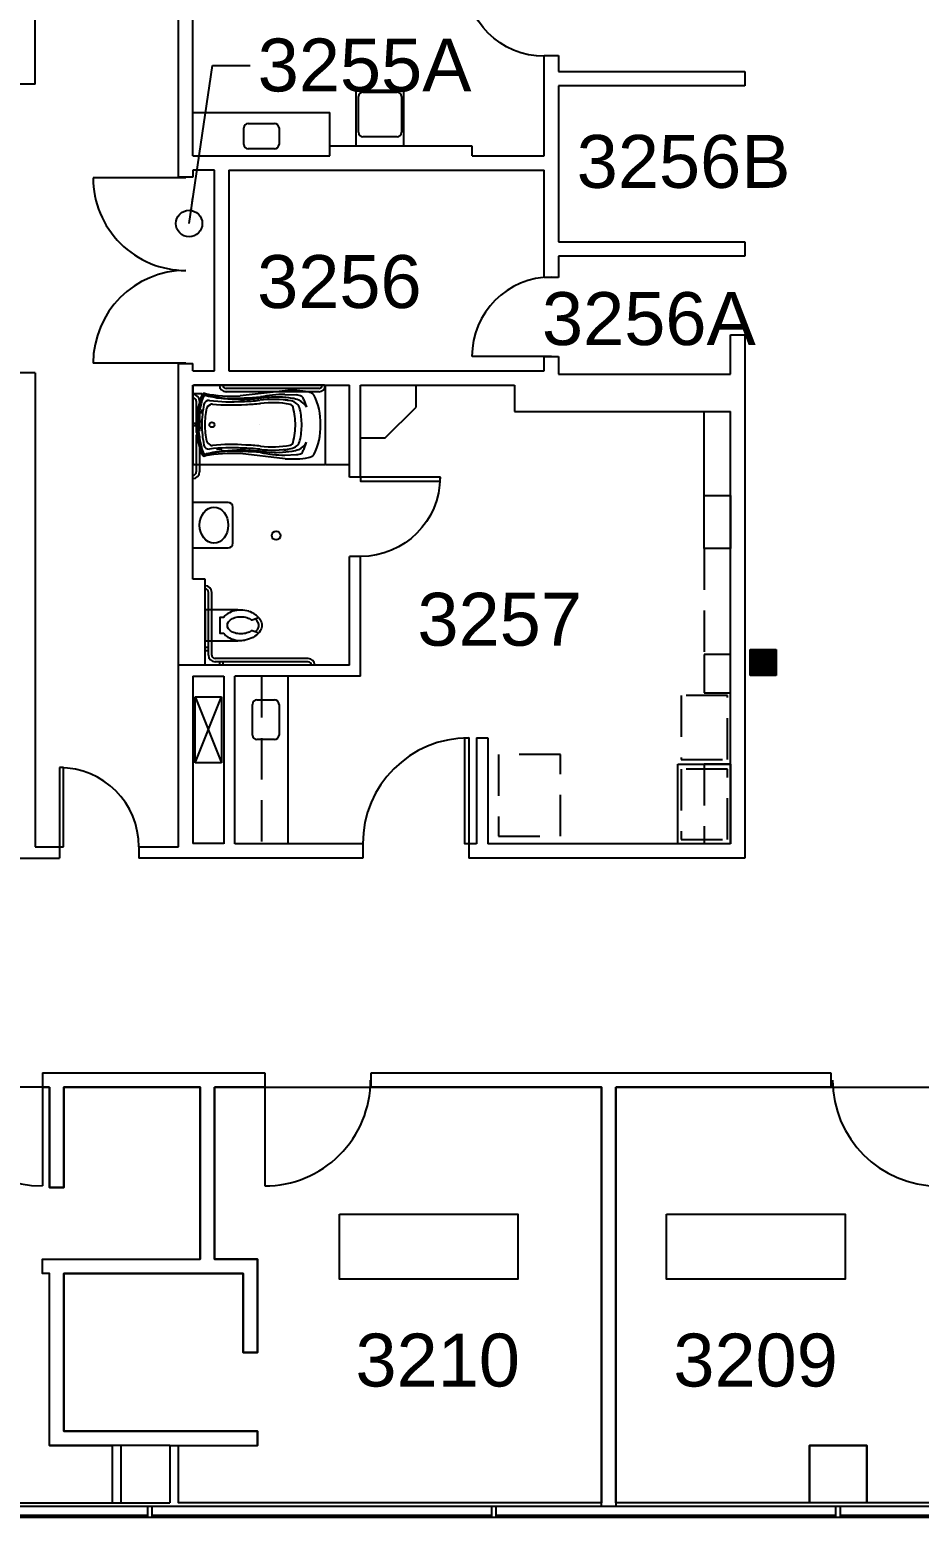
# Model space of a CAD drawing. Extents: x 338 to 7662, y 1527 to 4766.
# Drawn here: x 6789 to 7192, y 1712 to 2387 of the extents above; entities that cross this region are included whole.
import ezdxf

# ---------------------------------------------------------------- set-up
doc = ezdxf.new("R2010")
doc.units = 0
doc.header["$LTSCALE"] = 150
doc.header["$MEASUREMENT"] = 0
doc.linetypes.add('HIDDEN2', pattern=[0.1875, 0.125, -0.0625])
doc.layers.get('0').update_dxf_attribs({"linetype": 'CONTINUOUS'})
for name, color, linetype in [('A-ANNO-TX192', 4, 'CONTINUOUS'), ('A-COLS', 5, 'CONTINUOUS'), ('A-DOOR', 2, 'CONTINUOUS'), ('A-FLOR-ACCS', 1, 'CONTINUOUS'), ('A-FLOR-CASE', 3, 'CONTINUOUS'), ('A-FLOR-CASE-UPPR', 3, 'HIDDEN2'), ('A-FLOR-PFIX', 2, 'CONTINUOUS'), ('A-GLAZ', 2, 'CONTINUOUS'), ('A-GLAZ-SILL', 1, 'CONTINUOUS'), ('A-WALL-FULL', 6, 'CONTINUOUS'), ('X-EQPM', 2, 'CONTINUOUS'), ('X-MEDGAS', 5, 'CONTINUOUS')]:
    doc.layers.add(name, color=color, linetype=linetype)
doc.styles.add('ARIAL', font='arial.ttf')
doc.styles.get("Standard").update_dxf_attribs({"font": 'simplex'})
doc.dimstyles.new('DIM1-4', dxfattribs={"dimscale": 48, "dimtxt": 0.09375, "dimasz": 0.125, "dimexe": 0.125, "dimexo": 0.09375, "dimgap": 0, "dimtad": 1, "dimdec": 4, "dimzin": 7, "dimdsep": 46, "dimlunit": 4, "dimtxsty": 'Standard', "dimcen": 2.25, "dimdle": 1.5, "dimadec": 0, "dimazin": 0, "dimtfac": 1, "dimtdec": 4, "dimtix": 1, "dimtofl": 0, "dimtmove": 2, "dimatfit": 3, "dimfxl": 0, "dimtolj": 1, "dimtzin": 0, "dimarcsym": 0})

# ---------------------------------------------------------------- blocks, each defined once
blk = doc.blocks.new('FIREPULL')
at = {"layer": 'X-MEDGAS'}
for p, q in [((-5.91, 0), (-5.91, 11.81)), ((-5.91, 11.81), (5.91, 11.81)), ((-5.9, 0), (-5.9, 11.81)), ((-5.87, 0), (-5.87, 11.81)), ((-5.84, 0), (-5.84, 11.81)), ((-5.81, 0), (-5.81, 11.81)), ((-5.78, 0), (-5.78, 11.81)), ((-5.75, 0), (-5.75, 11.81)), ((-5.72, 0), (-5.72, 11.81)), ((-5.69, 0), (-5.69, 11.81)), ((-5.65, 0), (-5.65, 11.81)), ((-5.62, 0), (-5.62, 11.81)), ((-5.59, 0), (-5.59, 11.81)), ((-5.56, 0), (-5.56, 11.81)), ((-5.53, 0), (-5.53, 11.81)), ((-5.5, 0), (-5.5, 11.81)), ((-5.47, 0), (-5.47, 11.81)), ((-5.44, 0), (-5.44, 11.81)), ((-5.4, 0), (-5.4, 11.81)), ((-5.37, 0), (-5.37, 11.81)), ((-5.34, 0), (-5.34, 11.81)), ((-5.31, 0), (-5.31, 11.81)), ((-5.28, 0), (-5.28, 11.81)), ((-5.25, 0), (-5.25, 11.81)), ((-5.22, 0), (-5.22, 11.81)), ((-5.19, 0), (-5.19, 11.81)), ((-5.15, 0), (-5.15, 11.81)), ((-5.12, 0), (-5.12, 11.81)), ((-5.09, 0), (-5.09, 11.81)), ((-5.06, 0), (-5.06, 11.81)), ((-5.03, 0), (-5.03, 11.81)), ((-5, 0), (-5, 11.81)), ((-4.97, 0), (-4.97, 11.81)), ((-4.94, 0), (-4.94, 11.81)), ((-4.9, 0), (-4.9, 11.81)), ((-4.87, 0), (-4.87, 11.81)), ((-4.84, 0), (-4.84, 11.81)), ((-4.81, 0), (-4.81, 11.81)), ((-4.78, 0), (-4.78, 11.81)), ((-4.75, 0), (-4.75, 11.81)), ((-4.72, 0), (-4.72, 11.81)), ((-4.69, 0), (-4.69, 11.81)), ((-4.65, 0), (-4.65, 11.81)), ((-4.62, 0), (-4.62, 11.81)), ((-4.59, 0), (-4.59, 11.81)), ((-4.56, 0), (-4.56, 11.81)), ((-4.53, 0), (-4.53, 11.81)), ((-4.5, 0), (-4.5, 11.81)), ((-4.47, 0), (-4.47, 11.81)), ((-4.44, 0), (-4.44, 11.81)), ((-4.4, 0), (-4.4, 11.81)), ((-4.37, 0), (-4.37, 11.81)), ((-4.34, 0), (-4.34, 11.81)), ((-4.31, 0), (-4.31, 11.81)), ((-4.28, 0), (-4.28, 11.81)), ((-4.25, 0), (-4.25, 11.81)), ((-4.22, 0), (-4.22, 11.81)), ((-4.19, 0), (-4.19, 11.81)), ((-4.15, 0), (-4.15, 11.81)), ((-4.12, 0), (-4.12, 11.81)), ((-4.09, 0), (-4.09, 11.81)), ((-4.06, 0), (-4.06, 11.81)), ((-4.03, 0), (-4.03, 11.81)), ((-4, 0), (-4, 11.81)), ((-3.97, 0), (-3.97, 11.81)), ((-3.94, 0), (-3.94, 11.81)), ((-3.9, 0), (-3.9, 11.81)), ((-3.87, 0), (-3.87, 11.81)), ((-3.84, 0), (-3.84, 11.81)), ((-3.81, 0), (-3.81, 11.81)), ((-3.78, 0), (-3.78, 11.81)), ((-3.75, 0), (-3.75, 11.81)), ((-3.72, 0), (-3.72, 11.81)), ((-3.69, 0), (-3.69, 11.81)), ((-3.65, 0), (-3.65, 11.81)), ((-3.62, 0), (-3.62, 11.81)), ((-3.59, 0), (-3.59, 11.81)), ((-3.56, 0), (-3.56, 11.81)), ((-3.53, 0), (-3.53, 11.81)), ((-3.5, 0), (-3.5, 11.81)), ((-3.47, 0), (-3.47, 11.81)), ((-3.44, 0), (-3.44, 11.81)), ((-3.4, 0), (-3.4, 11.81)), ((-3.37, 0), (-3.37, 11.81)), ((-3.34, 0), (-3.34, 11.81)), ((-3.31, 0), (-3.31, 11.81)), ((-3.28, 0), (-3.28, 11.81)), ((-3.25, 0), (-3.25, 11.81)), ((-3.22, 0), (-3.22, 11.81)), ((-3.19, 0), (-3.19, 11.81)), ((-3.15, 0), (-3.15, 11.81)), ((-3.12, 0), (-3.12, 11.81)), ((-3.09, 0), (-3.09, 11.81)), ((-3.06, 0), (-3.06, 11.81)), ((-3.03, 0), (-3.03, 11.81)), ((-3, 0), (-3, 11.81)), ((-2.97, 0), (-2.97, 11.81)), ((-2.94, 0), (-2.94, 11.81)), ((-2.9, 0), (-2.9, 11.81)), ((-2.87, 0), (-2.87, 11.81)), ((-2.84, 0), (-2.84, 11.81)), ((-2.81, 0), (-2.81, 11.81)), ((-2.78, 0), (-2.78, 11.81)), ((-2.75, 0), (-2.75, 11.81)), ((-2.72, 0), (-2.72, 11.81)), ((-2.69, 0), (-2.69, 11.81)), ((-2.65, 0), (-2.65, 11.81)), ((-2.62, 0), (-2.62, 11.81)), ((-2.59, 0), (-2.59, 11.81)), ((-2.56, 0), (-2.56, 11.81)), ((-2.53, 0), (-2.53, 11.81)), ((-2.5, 0), (-2.5, 11.81)), ((-2.47, 0), (-2.47, 11.81)), ((-2.44, 0), (-2.44, 11.81)), ((-2.4, 0), (-2.4, 11.81)), ((-2.37, 0), (-2.37, 11.81)), ((-2.34, 0), (-2.34, 11.81)), ((-2.31, 0), (-2.31, 11.81)), ((-2.28, 0), (-2.28, 11.81)), ((-2.25, 0), (-2.25, 11.81)), ((-2.22, 0), (-2.22, 11.81)), ((-2.19, 0), (-2.19, 11.81)), ((-2.15, 0), (-2.15, 11.81)), ((-2.12, 0), (-2.12, 11.81)), ((-2.09, 0), (-2.09, 11.81)), ((-2.06, 0), (-2.06, 11.81)), ((-2.03, 0), (-2.03, 11.81)), ((-2, 0), (-2, 11.81)), ((-1.97, 0), (-1.97, 11.81)), ((-1.94, 0), (-1.94, 11.81)), ((-1.9, 0), (-1.9, 11.81)), ((-1.87, 0), (-1.87, 11.81)), ((-1.84, 0), (-1.84, 11.81)), ((-1.81, 0), (-1.81, 11.81)), ((-1.78, 0), (-1.78, 11.81)), ((-1.75, 0), (-1.75, 11.81)), ((-1.72, 0), (-1.72, 11.81)), ((-1.69, 0), (-1.69, 11.81)), ((-1.65, 0), (-1.65, 11.81)), ((-1.62, 0), (-1.62, 11.81)), ((-1.59, 0), (-1.59, 11.81)), ((-1.56, 0), (-1.56, 11.81)), ((-1.53, 0), (-1.53, 11.81)), ((-1.5, 0), (-1.5, 11.81)), ((-1.47, 0), (-1.47, 11.81)), ((-1.44, 0), (-1.44, 11.81)), ((-1.4, 0), (-1.4, 11.81)), ((-1.37, 0), (-1.37, 11.81)), ((-1.34, 0), (-1.34, 11.81)), ((-1.31, 0), (-1.31, 11.81)), ((-1.28, 0), (-1.28, 11.81)), ((-1.25, 0), (-1.25, 11.81)), ((-1.22, 0), (-1.22, 11.81)), ((-1.19, 0), (-1.19, 11.81)), ((-1.15, 0), (-1.15, 11.81)), ((-1.12, 0), (-1.12, 11.81)), ((-1.09, 0), (-1.09, 11.81)), ((-1.06, 0), (-1.06, 11.81)), ((-1.03, 0), (-1.03, 11.81)), ((-1, 0), (-1, 11.81)), ((-0.97, 0), (-0.97, 11.81)), ((-0.94, 0), (-0.94, 11.81)), ((-0.9, 0), (-0.9, 11.81)), ((-0.87, 0), (-0.87, 11.81)), ((-0.84, 0), (-0.84, 11.81)), ((-0.81, 0), (-0.81, 11.81)), ((-0.78, 0), (-0.78, 11.81)), ((-0.75, 0), (-0.75, 11.81)), ((-0.72, 0), (-0.72, 11.81)), ((-0.69, 0), (-0.69, 11.81)), ((-0.65, 0), (-0.65, 11.81)), ((-0.62, 0), (-0.62, 11.81)), ((-0.59, 0), (-0.59, 11.81)), ((-0.56, 0), (-0.56, 11.81)), ((-0.53, 0), (-0.53, 11.81)), ((-0.5, 0), (-0.5, 11.81)), ((-0.47, 0), (-0.47, 11.81)), ((-0.44, 0), (-0.44, 11.81)), ((-0.4, 0), (-0.4, 11.81)), ((-0.37, 0), (-0.37, 11.81)), ((-0.34, 0), (-0.34, 11.81)), ((-0.31, 0), (-0.31, 11.81)), ((-0.28, 0), (-0.28, 11.81)), ((-0.25, 0), (-0.25, 11.81)), ((-0.22, 0), (-0.22, 11.81)), ((-0.19, 0), (-0.19, 11.81)), ((-0.15, 0), (-0.15, 11.81)), ((-0.12, 0), (-0.12, 11.81)), ((-0.09, 0), (-0.09, 11.81)), ((-0.06, 0), (-0.06, 11.81)), ((-0.03, 0), (-0.03, 11.81)), ((0, 0), (0, 11.81)), ((0.03, 0), (0.03, 11.81)), ((0.06, 0), (0.06, 11.81)), ((0.1, 0), (0.1, 11.81)), ((0.13, 0), (0.13, 11.81)), ((0.16, 0), (0.16, 11.81)), ((0.19, 0), (0.19, 11.81)), ((0.22, 0), (0.22, 11.81)), ((0.25, 0), (0.25, 11.81)), ((0.28, 0), (0.28, 11.81)), ((0.31, 0), (0.31, 11.81)), ((0.35, 0), (0.35, 11.81)), ((0.38, 0), (0.38, 11.81)), ((0.41, 0), (0.41, 11.81)), ((0.44, 0), (0.44, 11.81)), ((0.47, 0), (0.47, 11.81)), ((0.5, 0), (0.5, 11.81)), ((0.53, 0), (0.53, 11.81)), ((0.56, 0), (0.56, 11.81)), ((0.6, 0), (0.6, 11.81)), ((0.63, 0), (0.63, 11.81)), ((0.66, 0), (0.66, 11.81)), ((0.69, 0), (0.69, 11.81)), ((0.72, 0), (0.72, 11.81)), ((0.75, 0), (0.75, 11.81)), ((0.78, 0), (0.78, 11.81)), ((0.81, 0), (0.81, 11.81)), ((0.85, 0), (0.85, 11.81)), ((0.88, 0), (0.88, 11.81)), ((0.91, 0), (0.91, 11.81)), ((0.94, 0), (0.94, 11.81)), ((0.97, 0), (0.97, 11.81)), ((1, 0), (1, 11.81)), ((1.03, 0), (1.03, 11.81)), ((1.06, 0), (1.06, 11.81)), ((1.1, 0), (1.1, 11.81)), ((1.13, 0), (1.13, 11.81)), ((1.16, 0), (1.16, 11.81)), ((1.19, 0), (1.19, 11.81)), ((1.22, 0), (1.22, 11.81)), ((1.25, 0), (1.25, 11.81)), ((1.28, 0), (1.28, 11.81)), ((1.31, 0), (1.31, 11.81)), ((1.35, 0), (1.35, 11.81)), ((1.38, 0), (1.38, 11.81)), ((1.41, 0), (1.41, 11.81)), ((1.44, 0), (1.44, 11.81)), ((1.47, 0), (1.47, 11.81)), ((1.5, 0), (1.5, 11.81)), ((1.53, 0), (1.53, 11.81)), ((1.56, 0), (1.56, 11.81)), ((1.6, 0), (1.6, 11.81)), ((1.63, 0), (1.63, 11.81)), ((1.66, 0), (1.66, 11.81)), ((1.69, 0), (1.69, 11.81)), ((1.72, 0), (1.72, 11.81)), ((1.75, 0), (1.75, 11.81)), ((1.78, 0), (1.78, 11.81)), ((1.81, 0), (1.81, 11.81)), ((1.85, 0), (1.85, 11.81)), ((1.88, 0), (1.88, 11.81)), ((1.91, 0), (1.91, 11.81)), ((1.94, 0), (1.94, 11.81)), ((1.97, 0), (1.97, 11.81)), ((2, 0), (2, 11.81)), ((2.03, 0), (2.03, 11.81)), ((2.06, 0), (2.06, 11.81)), ((2.1, 0), (2.1, 11.81)), ((2.13, 0), (2.13, 11.81)), ((2.16, 0), (2.16, 11.81)), ((2.19, 0), (2.19, 11.81)), ((2.22, 0), (2.22, 11.81)), ((2.25, 0), (2.25, 11.81)), ((2.28, 0), (2.28, 11.81)), ((2.31, 0), (2.31, 11.81)), ((2.35, 0), (2.35, 11.81)), ((2.38, 0), (2.38, 11.81)), ((2.41, 0), (2.41, 11.81)), ((2.44, 0), (2.44, 11.81)), ((2.47, 0), (2.47, 11.81)), ((2.5, 0), (2.5, 11.81)), ((2.53, 0), (2.53, 11.81)), ((2.56, 0), (2.56, 11.81)), ((2.6, 0), (2.6, 11.81)), ((2.63, 0), (2.63, 11.81)), ((2.66, 0), (2.66, 11.81)), ((2.69, 0), (2.69, 11.81)), ((2.72, 0), (2.72, 11.81)), ((2.75, 0), (2.75, 11.81)), ((2.78, 0), (2.78, 11.81)), ((2.81, 0), (2.81, 11.81)), ((2.85, 0), (2.85, 11.81)), ((2.88, 0), (2.88, 11.81)), ((2.91, 0), (2.91, 11.81)), ((2.94, 0), (2.94, 11.81)), ((2.97, 0), (2.97, 11.81)), ((3, 0), (3, 11.81)), ((3.03, 0), (3.03, 11.81)), ((3.06, 0), (3.06, 11.81)), ((3.1, 0), (3.1, 11.81)), ((3.13, 0), (3.13, 11.81)), ((3.16, 0), (3.16, 11.81)), ((3.19, 0), (3.19, 11.81)), ((3.22, 0), (3.22, 11.81)), ((3.25, 0), (3.25, 11.81)), ((3.28, 0), (3.28, 11.81)), ((3.31, 0), (3.31, 11.81)), ((3.35, 0), (3.35, 11.81)), ((3.38, 0), (3.38, 11.81)), ((3.41, 0), (3.41, 11.81)), ((3.44, 0), (3.44, 11.81)), ((3.47, 0), (3.47, 11.81)), ((3.5, 0), (3.5, 11.81)), ((3.53, 0), (3.53, 11.81)), ((3.56, 0), (3.56, 11.81)), ((3.6, 0), (3.6, 11.81)), ((3.63, 0), (3.63, 11.81)), ((3.66, 0), (3.66, 11.81)), ((3.69, 0), (3.69, 11.81)), ((3.72, 0), (3.72, 11.81)), ((3.75, 0), (3.75, 11.81)), ((3.78, 0), (3.78, 11.81)), ((3.81, 0), (3.81, 11.81)), ((3.85, 0), (3.85, 11.81)), ((3.88, 0), (3.88, 11.81)), ((3.91, 0), (3.91, 11.81)), ((3.94, 0), (3.94, 11.81)), ((3.97, 0), (3.97, 11.81)), ((4, 0), (4, 11.81)), ((4.03, 0), (4.03, 11.81)), ((4.06, 0), (4.06, 11.81)), ((4.1, 0), (4.1, 11.81)), ((4.13, 0), (4.13, 11.81)), ((4.16, 0), (4.16, 11.81)), ((4.19, 0), (4.19, 11.81)), ((4.22, 0), (4.22, 11.81)), ((4.25, 0), (4.25, 11.81)), ((4.28, 0), (4.28, 11.81)), ((4.31, 0), (4.31, 11.81)), ((4.35, 0), (4.35, 11.81)), ((4.38, 0), (4.38, 11.81)), ((4.41, 0), (4.41, 11.81)), ((4.44, 0), (4.44, 11.81)), ((4.47, 0), (4.47, 11.81)), ((4.5, 0), (4.5, 11.81)), ((4.53, 0), (4.53, 11.81)), ((4.56, 0), (4.56, 11.81)), ((4.6, 0), (4.6, 11.81)), ((4.63, 0), (4.63, 11.81)), ((4.66, 0), (4.66, 11.81)), ((4.69, 0), (4.69, 11.81)), ((4.72, 0), (4.72, 11.81)), ((4.75, 0), (4.75, 11.81)), ((4.78, 0), (4.78, 11.81)), ((4.81, 0), (4.81, 11.81)), ((4.85, 0), (4.85, 11.81)), ((4.88, 0), (4.88, 11.81)), ((4.91, 0), (4.91, 11.81)), ((4.94, 0), (4.94, 11.81)), ((4.97, 0), (4.97, 11.81)), ((5, 0), (5, 11.81)), ((5.03, 0), (5.03, 11.81)), ((5.06, 0), (5.06, 11.81)), ((5.1, 0), (5.1, 11.81)), ((5.13, 0), (5.13, 11.81)), ((5.16, 0), (5.16, 11.81)), ((5.19, 0), (5.19, 11.81)), ((5.22, 0), (5.22, 11.81)), ((5.25, 0), (5.25, 11.81)), ((5.28, 0), (5.28, 11.81)), ((5.31, 0), (5.31, 11.81)), ((5.35, 0), (5.35, 11.81)), ((5.38, 0), (5.38, 11.81)), ((5.41, 0), (5.41, 11.81)), ((5.44, 0), (5.44, 11.81)), ((5.47, 0), (5.47, 11.81)), ((5.5, 0), (5.5, 11.81)), ((5.53, 0), (5.53, 11.81)), ((5.56, 0), (5.56, 11.81)), ((5.6, 0), (5.6, 11.81)), ((5.63, 0), (5.63, 11.81)), ((5.66, 0), (5.66, 11.81)), ((5.69, 0), (5.69, 11.81)), ((5.72, 0), (5.72, 11.81)), ((5.75, 0), (5.75, 11.81)), ((5.78, 0), (5.78, 11.81)), ((5.81, 0), (5.81, 11.81)), ((5.85, 0), (5.85, 11.81)), ((5.88, 0), (5.88, 11.81)), ((5.91, 11.81), (5.91, 0)), ((5.91, 0), (-5.91, 0))]:
    blk.add_line(p, q, dxfattribs=at)
blk = doc.blocks.new('DR2')
blk.add_lwpolyline([(0, 0), (0, 0.036), (1, 0.036), (1, 0)], close=True)
blk.add_arc((0, 0), 1, 0, 90)
blk = doc.blocks.new('90-48-DR')
blk.add_blockref('DR2', (0, 0))
blk = doc.blocks.new('SHOWERHEAD')
for p, q in [((1.87, 0.5), (0, 0.5)), ((1.87, -0.5), (0, -0.5))]:
    blk.add_line(p, q)
at = {"flags": 128}
blk.add_lwpolyline([(1, 0), (4, -1.73), (4, 1.73)], close=True, dxfattribs=at)
blk = doc.blocks.new('DR')
blk.add_lwpolyline([(0, 0), (0, 0.049), (1, 0.049), (1, 0)], close=True)
blk.add_arc((0, 0), 1, 0, 90)
blk = doc.blocks.new('90-DOOR')
blk.add_blockref('DR', (0, 0))
blk = doc.blocks.new('A$C790F095B')
for p, q in [((0, 35.5), (0, 0.52)), ((59.55, 36), (0.5, 36)), ((60.05, 0.5), (60.05, 35.5)), ((6.71, 26.4), (7.99, 27.23)), ((41.73, 33.4), (21.42, 31.08)), ((21.48, 28.91), (23.29, 29.03)), ((41.25, 29.64), (43.1, 29.36)), ((41.68, 31.76), (46.91, 31.54)), ((50.21, 29.36), (51.45, 25.95)), ((3.84, 23.07), (4.16, 24.98)), ((6.71, 9.62), (7.99, 8.79)), ((10.67, 6.94), (13.26, 7.14)), ((21.46, 7.12), (23.44, 7.01)), ((50.21, 6.66), (51.45, 10.07)), ((0.5, 0.02), (59.55, 0)), ((41.73, 2.62), (21.42, 4.94)), ((43.09, 6.62), (41.14, 6.4)), ((41.68, 4.26), (46.91, 4.48))]:
    blk.add_line(p, q)
blk.add_circle((8.59, 18.02), 1.13)
for centre, radius, start, end in [((0.5, 35.5), 0.5, 90, 180), ((59.55, 35.5), 0.5, 0, 90), ((39.12, 17.87), 37.66, 158.81213, 179.9077), ((39.74, 18.17), 37.56, 160.3576, 180.27357), ((42.7, 17.59), 40.28, 161.21092, 179.5978), ((55.85, 16.9), 51.92, 168.52609, 178.81968), ((5.1, 31.03), 1.18, 68.29289, 157.77483), ((5.83, 30.41), 1.52, 144.04093, 165.5243), ((5.75, 29.99), 1.31, 76.42295, 154.287), ((5.1, 30.95), 0.613, 78.47544, 144.04093), ((7.18, 26.78), 2.26, 81.57553, 168.52609), ((25.47, 130.91), 101.4, 258.48073, 264.57431), ((17.93, 98.75), 67.76, 259.46779, 272.95866), ((20.42, 90.76), 61.21, 256.42295, 263.80152), ((17.68, 119.64), 91.2, 263.59706, 272.99247), ((8.56, 26.35), 1.05, 76.8005, 123.04115), ((17.47, 125.67), 98.68, 264.96251, 273.73451), ((21.85, 122.89), 93.32, 265.05794, 274.94206), ((12.25, 280.48), 250.55, 270.83071, 274.1958), ((18.27, 140.45), 111.97, 272.13616, 276.13543), ((16.59, 183.69), 156.66, 272.67298, 275.1458), ((37.86, -20.65), 51.18, 88.65242, 98.95423), ((36.27, -20.83), 50.32, 80.65376, 96.89068), ((41.72, -22.58), 54.34, 90.04476, 101.83167), ((36.03, -12.41), 40.44, 78.4356, 97.65045), ((38.01, -14.31), 44.85, 81.04216, 88.65242), ((45.02, -8.32), 41.85, 79.86602, 94.51259), ((43.8, 25.6), 1.64, 14.36179, 78.4356), ((43.62, 23.85), 5.04, 14.35049, 80.65376), ((43.84, 19.78), 10.27, 65.9959, 83.58144), ((45.58, 22.24), 9.4, 66.40838, 81.85662), ((45.1, 22.59), 7.19, 27.88003, 65.9959), ((48.03, 29.09), 2.19, 7.0506, 53.38379), ((51.55, 28.23), 4.72, 46.32678, 79.86602), ((29.58, 18.89), 28.28, 358.21403, 26.82392), ((43.46, 17.58), 38.1, 167.97407, 179.57282), ((7.79, 25.18), 1.62, 131.65095, 167.97407), ((10.86, 17.45), 35.57, 0.2338, 13.91474), ((14.87, 17.79), 34.42, 0.0758, 12.26216), ((39.12, 18.15), 37.66, 180.0923, 201.18787), ((39.74, 17.85), 37.56, 179.72643, 199.6424), ((42.7, 18.43), 40.28, 180.4022, 198.78908), ((55.85, 19.12), 51.92, 181.18032, 191.47391), ((43.46, 18.44), 38.1, 180.42718, 192.02593), ((10.86, 18.57), 35.57, 346.08526, 359.7662), ((14.87, 18.23), 34.42, 347.73784, 359.9242), ((29.58, 17.13), 28.28, 333.17608, 1.78597), ((7.18, 9.24), 2.26, 191.47391, 278.42447), ((7.79, 10.84), 1.62, 192.02593, 228.34905), ((17.68, -83.62), 91.2, 87.00753, 96.40294), ((8.56, 9.67), 1.05, 236.95885, 283.1995), ((17.47, -89.65), 98.68, 86.26549, 95.03749), ((18.27, -104.43), 111.97, 83.86457, 87.86384), ((16.59, -147.67), 156.66, 84.8542, 87.32702), ((36.27, 56.85), 50.32, 263.10932, 279.34624), ((36.03, 48.43), 40.44, 262.34955, 281.5644), ((43.8, 10.42), 1.64, 281.5644, 345.63821), ((43.62, 12.17), 5.04, 279.34624, 345.64951), ((43.84, 16.24), 10.27, 276.41856, 294.0041), ((45.1, 13.43), 7.19, 294.0041, 332.11997), ((0.5, 0.52), 0.5, 180, 269.98355), ((5.1, 4.99), 1.18, 202.22517, 291.70711), ((5.83, 5.61), 1.52, 194.4757, 215.95907), ((5.75, 6.03), 1.31, 205.713, 283.57705), ((5.1, 5.07), 0.613, 215.95907, 281.52456), ((25.47, -94.89), 101.4, 95.42569, 101.51927), ((17.93, -62.73), 67.76, 87.04134, 100.53221), ((20.42, -54.74), 61.21, 96.19848, 103.57705), ((21.85, -86.87), 93.32, 85.05794, 94.94206), ((12.25, -244.46), 250.55, 85.8042, 89.16929), ((37.86, 56.67), 51.18, 261.04577, 271.34758), ((41.72, 58.6), 54.34, 258.16833, 269.95524), ((38.01, 50.33), 44.85, 271.34758, 278.95784), ((45.02, 44.34), 41.85, 265.48741, 280.13398), ((47.21, 8.03), 3.56, 265.11879, 306.61621), ((44.82, 8.8), 5.79, 321.21093, 338.35467), ((51.55, 7.79), 4.72, 280.13398, 313.67322), ((59.55, 0.5), 0.5, 269.98355, 0)]:
    blk.add_arc(centre, radius, start, end)
at = {"flags": 8}
for tag, p in [('MATERIAL', (30.02, 18)), ('PRODUCT', (30.02, 18.01)), ('TRADENAME', (30.02, 18.01)), ('MODELNUMBER', (30.02, 18.01))]:
    blk.add_attdef(tag, p, '', height=0.001, dxfattribs=at)
blk = doc.blocks.new('A$C6B300B99')
for p, q in [((1.5, 4.5), (1.5, 33)), ((3, 4.5), (3, 33)), ((1.5, 8), (0, 8)), ((1.5, 6.5), (0, 6.5)), ((46.75, 3), (4.5, 3)), ((46.75, 1.5), (4.5, 1.5)), ((6.5, 1.5), (6.5, 0)), ((8, 1.5), (8, 0))]:
    blk.add_line(p, q)
at = {"linetype": 'Continuous'}
for p, q in [((21.07, 20.5), (21.07, 20.5)), ((23.83, 21.6), (23.83, 21.6))]:
    blk.add_line(p, q, dxfattribs=at)
for points in [[(16.4, 24.93, 0.022673), (14.88, 25), (0, 25), (0, 21.02), (0, 18), (0, 14.98), (0, 11), (14.88, 11)], [(16.21, 24.94, 0.074934), (12.56, 24.39, 0.085426), (9.67, 22.92, 0.066386), (8.26, 21.55), (6.71, 21.55), (6.71, 14.55), (8.26, 14.55, 0.066386), (9.67, 13.18, 0.085426), (12.56, 11.71, 0.111314), (17.99, 11.29)], [(23.72, 14.01, 0.562484), (23.53, 14.84), (21.3, 15.58, 0.238976), (20.85, 15.51, -0.08035), (18.98, 14.58, -0.074934), (16.21, 14.16, -0.074934), (13.45, 14.58, -0.085426), (11.46, 15.59, -0.066386), (10.62, 16.4, -0.330534), (10.62, 19.7, -0.066386), (11.46, 20.51, -0.085426), (13.45, 21.52, -0.074934), (16.21, 21.94, -0.074934), (18.98, 21.52, -0.08035), (20.85, 20.59, 0.238976), (21.3, 20.52), (23.5, 21.25, 0.549653), (23.71, 22.07)], [(22.67, 20.98, -0.063273), (23.75, 19.69, -0.143932), (24.25, 18)], [(23.75, 22.02, -0.06085), (25.02, 20.5, -0.143932), (25.75, 18)], [(25.75, 18, -0.143932), (25.02, 15.5, -0.107177), (22.56, 13.05, -0.077997), (19.21, 11.57, -0.065232), (14.88, 11)], [(24.25, 18, -0.143932), (23.75, 16.31, -0.059203), (22.75, 15.1)]]:
    blk.add_lwpolyline(points, format="xyb", dxfattribs=at)
for centre, radius, start, end in [((0, 33), 3, 0, 90), ((0, 33), 1.5, 0, 90), ((4.5, 4.5), 3, 180, 270), ((4.5, 4.5), 1.5, 180, 270), ((46.75, 0), 3, 0, 90), ((46.75, 0), 1.5, 0, 90)]:
    blk.add_arc(centre, radius, start, end)
for centre, radius, start, end in [((16.21, 12.56), 12.38, 72.85836, 90), ((17.04, 15.25), 9.56, 53.32752, 72.85836), ((18.32, 16.96), 7.43, 43.42584, 53.32752)]:
    blk.add_arc(centre, radius, start, end, dxfattribs=at)
blk = doc.blocks.new('window')
at = {"layer": 'A-GLAZ'}
for p, q in [((0, 5), (0, 0)), ((2, 5), (2, 0)), ((2, 1), (156, 1))]:
    blk.add_line(p, q, dxfattribs=at)
at = {"layer": 'A-GLAZ', "linetype": 'Continuous'}
for p, q in [((0, 5), (2, 5)), ((0, 0), (2, 0))]:
    blk.add_line(p, q, dxfattribs=at)
at = {"layer": 'A-GLAZ-SILL'}
for p, q in [((2, 5), (156, 5)), ((2, 0), (156, 0))]:
    blk.add_line(p, q, dxfattribs=at)

msp = doc.modelspace()

# ---------------------------------------------------------------- linework, layer by layer
at = {"layer": 'A-COLS'}
for p, q in [((6826, 1719), (6826, 1745)), ((6852, 1745), (6852, 1719)), ((7142, 1745), (7168, 1745)), ((7142, 1719), (7142, 1745)), ((7168, 1745), (7168, 1719))]:
    msp.add_line(p, q, dxfattribs=at)
at = {"layer": 'A-COLS', "linetype": 'Continuous'}
for p, q in [((6852, 1745), (6826, 1745)), ((6826, 1719), (6852, 1719)), ((7168, 1719), (7142, 1719))]:
    msp.add_line(p, q, dxfattribs=at)
at = {"layer": 'A-DOOR'}
for p, q in [((6859.25, 2320), (6817.25, 2320)), ((6859.25, 2236), (6817.25, 2236)), ((7025, 2239), (6989, 2239)), ((6803.75, 2052.5), (6802, 2052.5)), ((6802, 2052.5), (6802, 2016.5)), ((6803.75, 2016.5), (6803.75, 2052.5)), ((6802, 2016.5), (6803.75, 2016.5)), ((6794.25, 1910.75), (6794.25, 1862.75)), ((6895, 1910.75), (6895, 1862.75))]:
    msp.add_line(p, q, dxfattribs=at)
msp.add_arc((6802, 2016.5), 36, 0, 90, dxfattribs=at)
at = {"layer": 'A-DOOR', "extrusion": (0, 0, -1)}
msp.add_ellipse((7021.85, 2411.14), major_axis=(25.46, -25.46), ratio=1, start_param=0.785398, end_param=2.356194, dxfattribs=at)
at = {"layer": 'A-DOOR'}
for centre, major_axis, start_param, end_param in [((6859.25, 2320), (29.7, 29.7), 2.356194, 3.926991), ((6859.25, 2236), (29.7, 29.7), 0.785398, 2.356194), ((7025, 2239), (25.46, 25.46), 0.785398, 2.356194), ((6794.25, 1910.75), (-33.94, 33.94), 0.785398, 2.356194), ((6895, 1910.75), (-33.94, 33.94), 2.356194, 3.926991), ((7200.5, 1910.75), (-33.94, 33.94), 0.785398, 2.356194)]:
    msp.add_ellipse(centre, major_axis=major_axis, ratio=1, start_param=start_param, end_param=end_param, dxfattribs=at)
at = {"layer": 'A-FLOR-ACCS'}
for p, q in [((6863.5, 2054.62), (6875.5, 2084.62)), ((6863.5, 2084.62), (6875.5, 2054.62)), ((6863.5, 2054.62), (6863.5, 2084.62)), ((6863.5, 2084.62), (6875.5, 2084.62)), ((6875.5, 2084.62), (6875.5, 2054.62)), ((6875.5, 2054.62), (6863.5, 2054.62))]:
    msp.add_line(p, q, dxfattribs=at)
at = {"layer": 'A-FLOR-CASE'}
for p, q in [((6862.5, 2349.66), (6924.5, 2349.66)), ((6924.5, 2330), (6924.5, 2349.66)), ((6938.5, 2201.86), (6938.5, 2226)), ((6963.64, 2216), (6963.64, 2226)), ((6949.5, 2201.86), (6963.64, 2216)), ((7094.25, 2175.85), (7094.25, 2214)), ((7094.25, 2214), (7106.25, 2214)), ((6949.5, 2201.86), (6938.5, 2201.86)), ((6943.5, 2201.86), (6942.5, 2201.86)), ((7094.25, 2175.85), (7106.25, 2175.85)), ((7094.25, 2151.85), (7094.25, 2175.85)), ((7106.25, 2175.85), (7106.25, 2151.85)), ((7106.25, 2151.85), (7094.25, 2151.85)), ((7106.25, 2103.85), (7094.25, 2103.85)), ((7094.25, 2103.85), (7094.25, 2086.35)), ((7106.25, 2086.35), (7106.25, 2103.85)), ((6905.5, 2094), (6905.5, 2018)), ((7094.25, 2086.35), (7106.25, 2086.35)), ((7082.25, 2054), (7106.25, 2054)), ((7082.25, 2018), (7082.25, 2054)), ((7106.25, 2054), (7106.25, 2018)), ((7106.25, 2018), (7082.25, 2018))]:
    msp.add_line(p, q, dxfattribs=at)
at = {"layer": 'A-FLOR-CASE', "linetype": 'HIDDEN2'}
msp.add_line((7094.25, 2151.85), (7094.25, 2103.85), dxfattribs=at)
at = {"layer": 'A-FLOR-CASE-UPPR'}
for p, q in [((6893.5, 2094), (6893.5, 2018)), ((7106.25, 2054), (7094.25, 2054)), ((7094.25, 2054), (7094.25, 2018))]:
    msp.add_line(p, q, dxfattribs=at)
at = {"layer": 'A-FLOR-PFIX'}
for p, q in [((6936.5, 2334.34), (6936.5, 2359.84)), ((6936.5, 2359.84), (6958, 2359.84)), ((6937.5, 2340.65), (6937.5, 2356.84)), ((6939.5, 2358.84), (6955, 2358.84)), ((6957, 2356.84), (6957, 2340.65)), ((6958, 2359.84), (6958, 2334.34)), ((6885.5, 2335.12), (6885.5, 2342.62)), ((6887.5, 2344.62), (6899.5, 2344.62)), ((6901.5, 2342.62), (6901.5, 2335.12)), ((6955, 2338.65), (6939.5, 2338.65)), ((6899.5, 2333.12), (6887.5, 2333.12)), ((6866.47, 2222), (6862.5, 2222)), ((6919.5, 2223), (6877.31, 2223)), ((6919.5, 2224.5), (6877.5, 2224.5)), ((6922.55, 2190), (6922.55, 2226)), ((6864, 2218.75), (6864, 2204.46)), ((6865.5, 2218.75), (6865.5, 2205.1)), ((6864, 2203.44), (6864, 2186.59)), ((6865.5, 2202.8), (6865.5, 2186.59)), ((6922.55, 2190), (6933.5, 2190)), ((6878.5, 2172.69), (6862.5, 2172.69)), ((6880.5, 2154.25), (6880.5, 2170.69)), ((6862.5, 2152.25), (6878.5, 2152.25)), ((6889.5, 2067.2), (6889.5, 2081.2)), ((6891.5, 2083.2), (6899.5, 2083.2)), ((6901.5, 2081.2), (6901.5, 2067.2)), ((6899.5, 2065.2), (6891.5, 2065.2))]:
    msp.add_line(p, q, dxfattribs=at)
msp.add_circle((6900.19, 2157.75), 2, dxfattribs=at)
for centre, radius, start, end in [((6939.5, 2356.84), 2, 90, 180), ((6955, 2356.84), 2, 0, 90), ((6887.5, 2342.62), 2, 90, 180), ((6899.5, 2342.62), 2, 0, 90), ((6887.5, 2335.12), 2, 180, 270), ((6899.5, 2335.12), 2, 270, 0), ((6939.5, 2340.65), 2, 180, 270), ((6955, 2340.65), 2, 270, 0), ((6862.5, 2218.75), 3, 0, 90), ((6862.5, 2218.75), 1.5, 0, 90), ((6877.5, 2226), 3, 180, 270), ((6877.5, 2226), 1.5, 180, 270), ((6919.5, 2226), 3, 270, 0), ((6919.5, 2226), 1.5, 270, 0), ((6862.5, 2186.59), 3, 270, 0), ((6862.5, 2186.59), 1.5, 270, 0), ((6878.5, 2170.69), 2, 0, 90), ((6878.5, 2154.25), 2, 270, 0), ((6891.5, 2081.2), 2, 90, 180), ((6899.5, 2081.2), 2, 0, 90), ((6891.5, 2067.2), 2, 180, 270), ((6899.5, 2067.2), 2, 270, 0)]:
    msp.add_arc(centre, radius, start, end, dxfattribs=at)
msp.add_ellipse((6872, 2162.47), major_axis=(0, 8.22), ratio=0.790862, dxfattribs=at)
at = {"layer": 'A-WALL-FULL'}
for p, q in [((6791, 2362.5), (6791, 2807.75)), ((6856, 2320.25), (6856, 2807.75)), ((6862.5, 2330), (6862.5, 2424.25)), ((7021.75, 2330), (7021.75, 2375.5)), ((7021.75, 2375.5), (7028.25, 2375.5)), ((7028.25, 2375.5), (7028.25, 2368.18)), ((7028.25, 2368.18), (7112.75, 2368.18)), ((7112.75, 2368.18), (7112.75, 2361.68)), ((6791, 2362.5), (6690, 2362.5)), ((7112.75, 2361.68), (7028.25, 2361.68)), ((7028.25, 2361.68), (7028.25, 2291)), ((6862.5, 2330), (6924.5, 2330)), ((6989, 2334.34), (6924.5, 2334.34)), ((6924.5, 2330), (6924.5, 2334.34)), ((6989, 2330), (6989, 2334.34)), ((6989, 2330), (7021.75, 2330)), ((6872.25, 2323.5), (6862.5, 2323.5)), ((6862.5, 2323.5), (6862.5, 2320.25)), ((6872.25, 2232.5), (6872.25, 2323.5)), ((6878.75, 2323.5), (7021.75, 2323.5)), ((6878.75, 2323.5), (6878.75, 2232.5)), ((7021.75, 2274.75), (7021.75, 2323.5)), ((6862.5, 2320.25), (6856, 2320.25)), ((7028.25, 2291), (7112.75, 2291)), ((7112.75, 2291), (7112.75, 2284.5)), ((7112.75, 2284.5), (7028.25, 2284.5)), ((7028.25, 2284.5), (7028.25, 2274.75)), ((7028.25, 2274.75), (7021.75, 2274.75)), ((7106.25, 2248.75), (7112.75, 2248.75)), ((7106.25, 2231), (7106.25, 2248.75)), ((7112.75, 2248.75), (7112.75, 2011.5)), ((6856, 2235.75), (6862.5, 2235.75)), ((6856, 2016.5), (6856, 2235.75)), ((6862.5, 2232.5), (6862.5, 2235.75)), ((7021.75, 2232.5), (7021.75, 2239)), ((7021.75, 2239), (7028.25, 2239)), ((7028.25, 2239), (7028.25, 2231)), ((6791, 2231.5), (6690, 2231.5)), ((6791, 2231.5), (6791, 2016.5)), ((6862.5, 2232.5), (6872.25, 2232.5)), ((6878.75, 2232.5), (7021.75, 2232.5)), ((7028.25, 2231), (7106.25, 2231)), ((6862.5, 2226), (6933.5, 2226)), ((6862.5, 2138), (6862.5, 2226)), ((6933.5, 2184.24), (6933.5, 2226)), ((6938.5, 2184.24), (6938.5, 2226)), ((6938.5, 2226), (7008.25, 2226)), ((7008.25, 2226), (7008.25, 2214)), ((7008.25, 2214), (7106.25, 2214)), ((7106.25, 2018), (7106.25, 2214)), ((6938.5, 2184.24), (6933.5, 2184.24)), ((6933.5, 2099), (6933.5, 2148.24)), ((6938.5, 2148.24), (6933.5, 2148.24)), ((6938.5, 2094), (6938.5, 2148.24)), ((6868, 2138), (6862.5, 2138)), ((6868, 2099), (6868, 2138)), ((6933.5, 2099), (6856, 2099)), ((6862.5, 2094), (6876.5, 2094)), ((6862.5, 2094), (6862.5, 2018.12)), ((6876.5, 2094), (6876.5, 2018)), ((6881.5, 2018), (6881.5, 2094)), ((6938.5, 2094), (6881.5, 2094)), ((6991.11, 2066), (6991.11, 2018)), ((6991.11, 2066), (6996.11, 2066)), ((6996.11, 2066), (6996.11, 2018)), ((6876.5, 2018.12), (6862.5, 2018.12)), ((6939.5, 2018), (6881.5, 2018)), ((6939.5, 2018), (6939.5, 2011.5)), ((6987.5, 2018), (6987.5, 2011.5)), ((6991.11, 2018), (6987.5, 2018)), ((7106.25, 2018), (6996.11, 2018)), ((6654, 2011.5), (6802, 2011.5)), ((6791, 2016.5), (6802, 2016.5)), ((6802, 2016.5), (6802, 2011.5)), ((6838, 2016.5), (6838, 2011.5)), ((6838, 2016.5), (6856, 2016.5)), ((6939.5, 2011.5), (6838, 2011.5)), ((7112.75, 2011.5), (6987.5, 2011.5)), ((6794.25, 1914), (6895, 1914)), ((6794.25, 1914), (6794.25, 1907.5)), ((6895, 1914), (6895, 1907.5)), ((6943.28, 1914), (7151.75, 1914)), ((6943.28, 1907.5), (6943.28, 1914)), ((7151.75, 1914), (7151.75, 1907.5)), ((6794.25, 1907.5), (6797.5, 1907.5)), ((6797.5, 1907.5), (6797.5, 1862)), ((6804, 1907.5), (6865.75, 1907.5)), ((6804, 1862), (6804, 1907.5)), ((6865.75, 1907.5), (6865.75, 1829.5)), ((6872.25, 1907.5), (6872.25, 1829.5)), ((6895, 1907.5), (6872.25, 1907.5)), ((7047.75, 1907.5), (6943.28, 1907.5)), ((7047.75, 1717.5), (7047.75, 1907.5)), ((7054.25, 1907.5), (7054.25, 1717.5)), ((7151.75, 1907.5), (7054.25, 1907.5)), ((6797.5, 1862), (6804, 1862)), ((6794.25, 1829.5), (6865.75, 1829.5)), ((6794.25, 1823), (6794.25, 1829.5)), ((6872.25, 1829.5), (6891.75, 1829.5)), ((6891.75, 1829.5), (6891.75, 1787.25)), ((6797.5, 1823), (6794.25, 1823)), ((6797.5, 1745), (6797.5, 1823)), ((6804, 1823), (6804, 1751.5)), ((6885.25, 1823), (6804, 1823)), ((6885.25, 1787.25), (6885.25, 1823)), ((6891.75, 1787.25), (6885.25, 1787.25)), ((6804, 1751.5), (6891.75, 1751.5)), ((6891.75, 1751.5), (6891.75, 1745)), ((6797.5, 1745), (6826, 1745)), ((6852, 1745), (6891.75, 1745)), ((7047.75, 1717.5), (7054.25, 1717.5))]:
    msp.add_line(p, q, dxfattribs=at)
at = {"layer": 'X-EQPM', "linetype": 'HIDDEN2'}
for points in [[(7104.86, 2085.17), (7083.86, 2085.17), (7083.86, 2056.17), (7104.86, 2056.17)], [(7001.07, 2021.41), (7029.07, 2021.41), (7029.07, 2058.41), (7001.07, 2058.41)], [(7104.86, 2051.84), (7083.86, 2051.84), (7083.86, 2019.84), (7104.86, 2019.84)]]:
    msp.add_lwpolyline(points, close=True, dxfattribs=at)
at = {"layer": 'X-MEDGAS'}
for points in [[(6797.5, 1907.5), (6638.25, 1907.5), (6638.25, 1719), (6830, 1719), (6830, 1745), (6797.5, 1745), (6797.5, 1823), (6794.25, 1823), (6794.25, 1829.5), (6865.75, 1829.5), (6865.75, 1907.5), (6804, 1907.5), (6804, 1862), (6797.5, 1862)], [(6872.25, 1907.5), (7047.75, 1907.5), (7047.75, 1719), (6856, 1719), (6856, 1745), (6891.75, 1745), (6891.75, 1751.5), (6804, 1751.5), (6804, 1823), (6885.25, 1823), (6885.25, 1787.25), (6891.75, 1787.25), (6891.75, 1829.5), (6872.25, 1829.5)], [(7054.25, 1907.5), (7203.75, 1907.5), (7203.75, 1862), (7210.25, 1862), (7210.25, 1907.5), (7278.5, 1907.5), (7278.5, 1829.5), (7200.5, 1829.5), (7200.5, 1823), (7242.75, 1823), (7242.75, 1719), (7168, 1719), (7168, 1745), (7142, 1745), (7142, 1719), (7054.25, 1719)], [(6928.94, 1849.91), (7009.83, 1849.91), (7009.83, 1820.48), (6928.94, 1820.48)], [(7077.23, 1849.91), (7158.12, 1849.91), (7158.12, 1820.48), (7077.23, 1820.48)]]:
    msp.add_lwpolyline(points, close=True, dxfattribs=at)

# ---------------------------------------------------------------- block references
for p in [(6685.87, 1712.5), (6841.87, 1712.5), (6997.87, 1712.5), (7153.87, 1712.5)]:
    msp.add_blockref('window', p)
at = {"layer": 'A-DOOR'}
for name, p, xscale, yscale, zscale, rotation in [('90-DOOR', (6938.5, 2184.24), -36, 36, 36, 179.9999999999998), ('90-48-DR', (6987.5, 2018), 48, 48, 48, 90)]:
    msp.add_blockref(name, p, dxfattribs=dict(at, xscale=xscale, yscale=yscale, zscale=zscale, rotation=rotation))
at = {"layer": 'A-FLOR-PFIX'}
msp.add_blockref('A$C790F095B', (6862.5, 2190), dxfattribs=at).add_auto_attribs({'MATERIAL': 'ACRYLIC', 'PRODUCT': 'WHIRLPOOLS', 'TRADENAME': "MARIPOSA 5'", 'MODELNUMBER': 'K-1239'})
at = {"layer": 'A-FLOR-PFIX', "xscale": -1, "rotation": 179.9999999999998}
msp.add_blockref('SHOWERHEAD', (6862.5, 2208.01), dxfattribs=at)
at = {"layer": 'A-FLOR-PFIX'}
msp.add_blockref('A$C6B300B99', (6868, 2099), dxfattribs=at)
at = {"layer": 'X-MEDGAS'}
msp.add_blockref('FIREPULL', (7120.97, 2094.31), dxfattribs=at)

# ---------------------------------------------------------------- texts
at = {"layer": 'A-ANNO-TX192', "style": 'ARIAL'}
for s, p in [('3255A', (6891.84, 2359.19)), ('3256B', (7036.46, 2315.45)), ('3256', (6891.58, 2260.96)), ('3256A', (7020.73, 2244.16)), ('3257', (6964.25, 2107.79)), ('3210', (6936.16, 1771.8)), ('3209', (7080.28, 1771.8))]:
    msp.add_text(s, height=24, dxfattribs=at).set_placement(p)

# ---------------------------------------------------------------- leaders
at = {"layer": 'A-ANNO-TX192'}
msp.add_leader([(6860.72, 2299.27), (6871.4, 2371), (6888.42, 2371)], dimstyle='DIM1-4', override={"dimscale": 96, "dimgap": 0, "dimtad": 0, "dimldrblk": 'DotBlank'}, dxfattribs=at)

doc.saveas('drawing.dxf')
